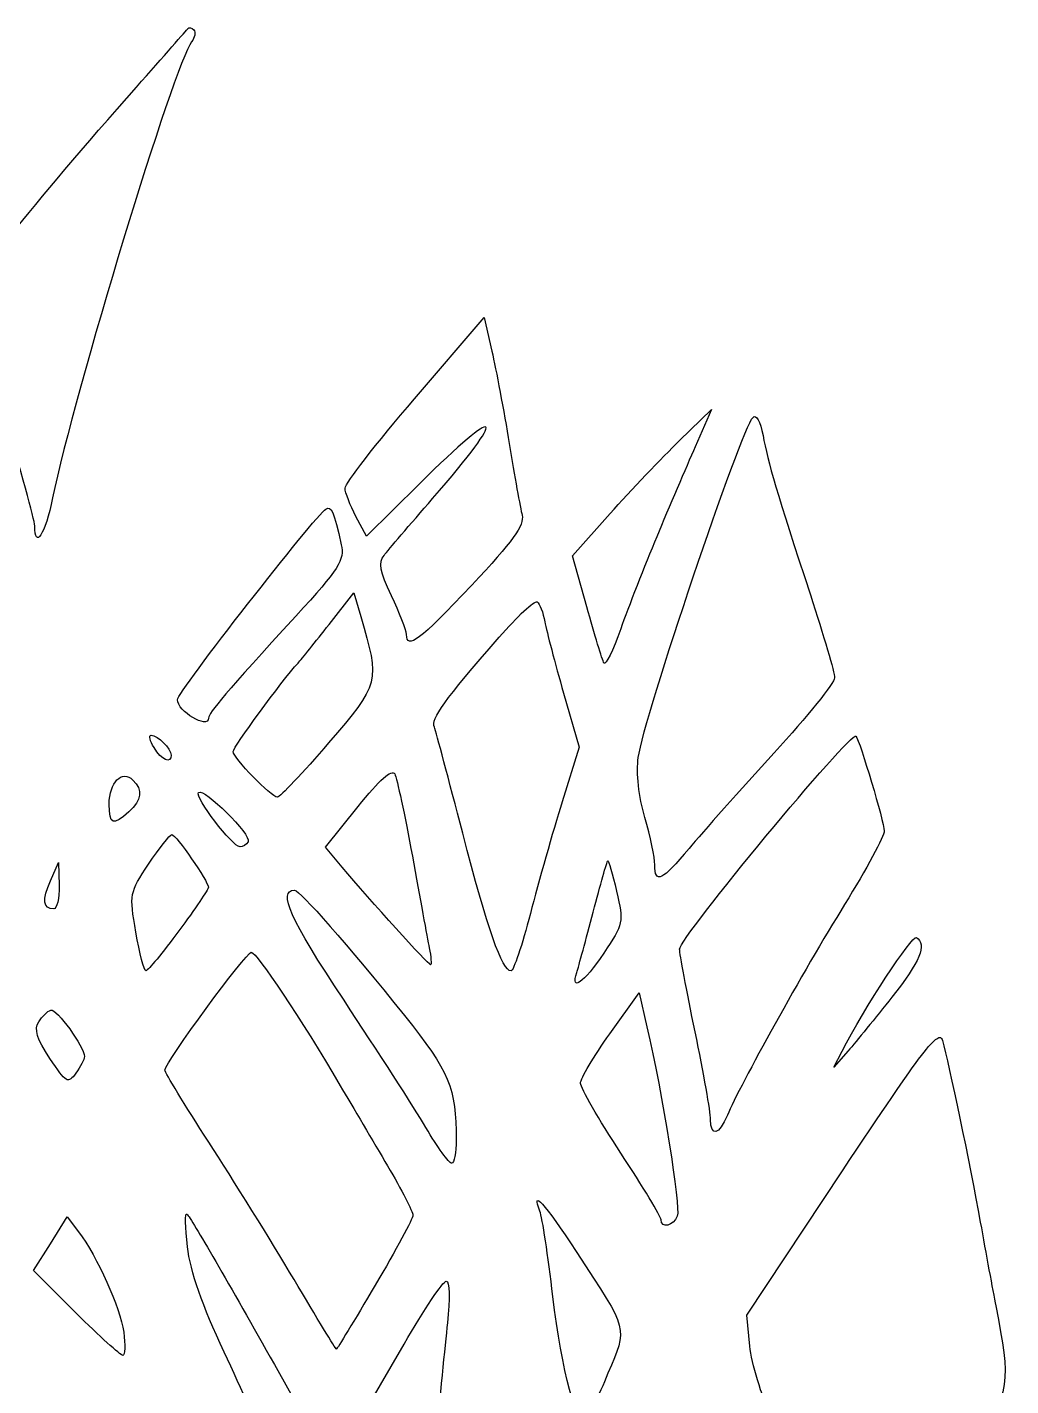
# Model space of a CAD drawing. Header units: centimetres. Extents: x -52 to 49, y -21 to 24.
# Drawn here: x 40.24 to 44.43, y -15.21 to -9.42 of the extents above; entities that cross this region are included whole.
import ezdxf

# ---------------------------------------------------------------- set-up
doc = ezdxf.new("R2010")
doc.units = ezdxf.units.CM
doc.header["$MEASUREMENT"] = 0
doc.layers.add('Layer 1', color=7, linetype='Continuous')

msp = doc.modelspace()

# ---------------------------------------------------------------- linework, layer by layer
at = {"layer": 'Layer 1'}
for points, knots in [([(40.34566, -11.42339), (40.43566, -10.98244), (40.86606, -9.57015), (40.93851, -9.47806), (40.93851, -9.47806), (40.9531, -9.45952), (40.95739, -9.4367), (40.94804, -9.42735), (40.94804, -9.42735), (40.93869, -9.418), (40.92735, -9.41531), (40.92284, -9.42137), (40.92284, -9.42137), (40.91833, -9.42743), (40.81981, -9.53955), (40.70392, -9.67052), (40.70392, -9.67052), (40.24915, -10.18444), (39.97321, -10.53361), (39.98644, -10.57839), (39.98644, -10.57839), (39.99369, -10.60294), (40.06027, -10.81948), (40.13439, -11.05959), (40.13439, -11.05959), (40.20851, -11.2997), (40.26925, -11.51699), (40.26937, -11.54245), (40.26937, -11.54245), (40.26987, -11.64697), (40.31414, -11.57789), (40.34567, -11.42339), (40.34567, -11.42339), (40.34567, -11.42339), (40.34566, -11.42339), (40.34566, -11.42339)], [0, 0, 0, 0, 0.1, 0.1, 0.1, 0.1, 0.2, 0.2, 0.2, 0.2, 0.3, 0.3, 0.3, 0.3, 0.4, 0.4, 0.4, 0.4, 0.5, 0.5, 0.5, 0.5, 0.6, 0.6, 0.6, 0.6, 0.7, 0.7, 0.7, 0.7, 0.8, 0.8, 0.8, 0.8, 1, 1, 1, 1]), ([(42.134, -11.79531), (42.30915, -11.60924), (42.35973, -11.53917), (42.34918, -11.49714), (42.34918, -11.49714), (42.3416, -11.46693), (42.31685, -11.32933), (42.29417, -11.19136), (42.29417, -11.19136), (42.2715, -11.05339), (42.23824, -10.87603), (42.22026, -10.79721), (42.22026, -10.79721), (42.22026, -10.79721), (42.18757, -10.65391), (42.18757, -10.65391), (42.18757, -10.65391), (42.18757, -10.65391), (41.89004, -11.00027), (41.89004, -11.00027), (41.89004, -11.00027), (41.7264, -11.19077), (41.59301, -11.36241), (41.59362, -11.38169), (41.59362, -11.38169), (41.59423, -11.40098), (41.61517, -11.45506), (41.64015, -11.50188), (41.64015, -11.50188), (41.64015, -11.50188), (41.68558, -11.58701), (41.68558, -11.58701), (41.68558, -11.58701), (41.68558, -11.58701), (41.91024, -11.36396), (41.91024, -11.36396), (41.91024, -11.36396), (42.26361, -11.01313), (42.29596, -11.04804), (41.96739, -11.42563), (41.96739, -11.42563), (41.87034, -11.53717), (41.77701, -11.64634), (41.76001, -11.66823), (41.76001, -11.66823), (41.73567, -11.69958), (41.74238, -11.73617), (41.79157, -11.84021), (41.79157, -11.84021), (41.82593, -11.9129), (41.85473, -11.98726), (41.85557, -12.00545), (41.85557, -12.00545), (41.85864, -12.07209), (41.90977, -12.0335), (42.13401, -11.79529), (42.13401, -11.79529), (42.13401, -11.79529), (42.134, -11.79531), (42.134, -11.79531)], [0, 0, 0, 0, 0.0625, 0.0625, 0.0625, 0.0625, 0.125, 0.125, 0.125, 0.125, 0.1875, 0.1875, 0.1875, 0.1875, 0.25, 0.25, 0.25, 0.25, 0.3125, 0.3125, 0.3125, 0.3125, 0.375, 0.375, 0.375, 0.375, 0.4375, 0.4375, 0.4375, 0.4375, 0.5, 0.5, 0.5, 0.5, 0.5625, 0.5625, 0.5625, 0.5625, 0.625, 0.625, 0.625, 0.625, 0.6875, 0.6875, 0.6875, 0.6875, 0.75, 0.75, 0.75, 0.75, 0.8125, 0.8125, 0.8125, 0.8125, 0.875, 0.875, 0.875, 0.875, 1, 1, 1, 1]), ([(42.92358, -11.58875), (42.97532, -11.46506), (43.04914, -11.29242), (43.08761, -11.2051), (43.08761, -11.2051), (43.08761, -11.2051), (43.15756, -11.04635), (43.15756, -11.04635), (43.15756, -11.04635), (43.15756, -11.04635), (43.02112, -11.17864), (43.02112, -11.17864), (43.02112, -11.17864), (42.94608, -11.2514), (42.81266, -11.39166), (42.72463, -11.49034), (42.72463, -11.49034), (42.72463, -11.49034), (42.56458, -11.66975), (42.56458, -11.66975), (42.56458, -11.66975), (42.56458, -11.66975), (42.62517, -11.88722), (42.62517, -11.88722), (42.62517, -11.88722), (42.65849, -12.00683), (42.69133, -12.11494), (42.69814, -12.12748), (42.69814, -12.12748), (42.70495, -12.14001), (42.73729, -12.07453), (42.77001, -11.98196), (42.77001, -11.98196), (42.80273, -11.88939), (42.87184, -11.71244), (42.92358, -11.58875)], [0, 0, 0, 0, 0.1, 0.1, 0.1, 0.1, 0.2, 0.2, 0.2, 0.2, 0.3, 0.3, 0.3, 0.3, 0.4, 0.4, 0.4, 0.4, 0.5, 0.5, 0.5, 0.5, 0.6, 0.6, 0.6, 0.6, 0.7, 0.7, 0.7, 0.7, 0.8, 0.8, 0.8, 0.8, 1, 1, 1, 1]), ([(43.06171, -12.91828), (43.11923, -12.84916), (43.28248, -12.66587), (43.4245, -12.51098), (43.4245, -12.51098), (43.56652, -12.35609), (43.68271, -12.21191), (43.68271, -12.19057), (43.68271, -12.19057), (43.68271, -12.16924), (43.63632, -12.01022), (43.57961, -11.83719), (43.57961, -11.83719), (43.43575, -11.3982), (43.39854, -11.27316), (43.37717, -11.15682), (43.37717, -11.15682), (43.366, -11.09603), (43.34897, -11.06524), (43.33451, -11.0797), (43.33451, -11.0797), (43.28348, -11.13073), (42.86862, -12.36037), (42.845, -12.53061), (42.845, -12.53061), (42.83592, -12.59608), (42.84688, -12.69728), (42.87269, -12.78604), (42.87269, -12.78604), (42.89619, -12.86689), (42.91542, -12.958), (42.91542, -12.9885), (42.91542, -12.9885), (42.91542, -13.0717), (42.94644, -13.05681), (43.06171, -12.91828)], [0, 0, 0, 0, 0.1, 0.1, 0.1, 0.1, 0.2, 0.2, 0.2, 0.2, 0.3, 0.3, 0.3, 0.3, 0.4, 0.4, 0.4, 0.4, 0.5, 0.5, 0.5, 0.5, 0.6, 0.6, 0.6, 0.6, 0.7, 0.7, 0.7, 0.7, 0.8, 0.8, 0.8, 0.8, 1, 1, 1, 1]), ([(41.01084, -12.36266), (41.01132, -12.34006), (41.08501, -12.254), (41.38361, -11.9273), (41.38361, -11.9273), (41.56875, -11.72474), (41.59212, -11.68808), (41.57762, -11.62303), (41.57762, -11.62303), (41.54549, -11.47897), (41.53551, -11.45586), (41.51175, -11.47055), (41.51175, -11.47055), (41.46626, -11.49866), (40.87812, -12.25358), (40.87812, -12.28385), (40.87812, -12.28385), (40.87812, -12.33341), (41.00979, -12.41161), (41.01084, -12.36267), (41.01084, -12.36267), (41.01084, -12.36267), (41.01084, -12.36266), (41.01084, -12.36266)], [0, 0, 0, 0, 0.1428571, 0.1428571, 0.1428571, 0.1428571, 0.2857143, 0.2857143, 0.2857143, 0.2857143, 0.4285714, 0.4285714, 0.4285714, 0.4285714, 0.5714286, 0.5714286, 0.5714286, 0.5714286, 0.7142857, 0.7142857, 0.7142857, 0.7142857, 1, 1, 1, 1]), ([(41.52308, -12.46849), (41.74154, -12.21478), (41.74304, -12.20888), (41.66034, -11.92876), (41.66034, -11.92876), (41.66034, -11.92876), (41.6305, -11.8277), (41.6305, -11.8277), (41.6305, -11.8277), (41.6305, -11.8277), (41.52551, -11.96254), (41.52551, -11.96254), (41.52551, -11.96254), (41.46777, -12.0367), (41.40825, -12.11093), (41.39324, -12.12749), (41.39324, -12.12749), (41.32256, -12.20551), (41.11625, -12.48663), (41.11625, -12.50491), (41.11625, -12.50491), (41.11625, -12.53126), (41.27912, -12.7), (41.30455, -12.7), (41.30455, -12.7), (41.3151, -12.7), (41.41343, -12.59582), (41.52308, -12.46849)], [0, 0, 0, 0, 0.125, 0.125, 0.125, 0.125, 0.25, 0.25, 0.25, 0.25, 0.375, 0.375, 0.375, 0.375, 0.5, 0.5, 0.5, 0.5, 0.625, 0.625, 0.625, 0.625, 0.75, 0.75, 0.75, 0.75, 1, 1, 1, 1]), ([(42.38451, -13.19609), (42.41932, -13.06148), (42.48033, -12.84675), (42.5201, -12.7189), (42.5201, -12.7189), (42.5201, -12.7189), (42.5924, -12.48645), (42.5924, -12.48645), (42.5924, -12.48645), (42.5924, -12.48645), (42.52614, -12.25588), (42.52614, -12.25588), (42.52614, -12.25588), (42.4897, -12.12907), (42.45385, -11.99242), (42.44647, -11.95223), (42.44647, -11.95223), (42.4391, -11.91203), (42.42409, -11.8736), (42.41312, -11.86682), (42.41312, -11.86682), (42.40215, -11.86004), (42.32911, -11.92798), (42.25081, -12.01779), (42.25081, -12.01779), (42.01462, -12.28869), (41.96034, -12.36408), (41.97464, -12.40135), (41.97464, -12.40135), (41.98215, -12.42092), (42.03658, -12.62412), (42.09559, -12.8529), (42.09559, -12.8529), (42.2009, -13.26117), (42.264, -13.44084), (42.30206, -13.44084), (42.30206, -13.44084), (42.3126, -13.44084), (42.3497, -13.33071), (42.38451, -13.1961), (42.38451, -13.1961), (42.38451, -13.1961), (42.38451, -13.19609), (42.38451, -13.19609)], [0, 0, 0, 0, 0.0833333, 0.0833333, 0.0833333, 0.0833333, 0.1666667, 0.1666667, 0.1666667, 0.1666667, 0.25, 0.25, 0.25, 0.25, 0.3333333, 0.3333333, 0.3333333, 0.3333333, 0.4166667, 0.4166667, 0.4166667, 0.4166667, 0.5, 0.5, 0.5, 0.5, 0.5833333, 0.5833333, 0.5833333, 0.5833333, 0.6666667, 0.6666667, 0.6666667, 0.6666667, 0.75, 0.75, 0.75, 0.75, 0.8333333, 0.8333333, 0.8333333, 0.8333333, 1, 1, 1, 1]), ([(40.85167, -12.52008), (40.85167, -12.49259), (40.79434, -12.43541), (40.76678, -12.43541), (40.76678, -12.43541), (40.75502, -12.43541), (40.76026, -12.45922), (40.77844, -12.48833), (40.77844, -12.48833), (40.81182, -12.54179), (40.85167, -12.55906), (40.85167, -12.52008)], [0, 0, 0, 0, 0.25, 0.25, 0.25, 0.25, 0.5, 0.5, 0.5, 0.5, 1, 1, 1, 1]), ([(43.22517, -14.05599), (43.27737, -13.9307), (43.54952, -13.44172), (43.72561, -13.15684), (43.72561, -13.15684), (43.81843, -13.00667), (43.89438, -12.86577), (43.89438, -12.84373), (43.89438, -12.84373), (43.89438, -12.80678), (43.79085, -12.46005), (43.77374, -12.43967), (43.77374, -12.43967), (43.75343, -12.41548), (43.02126, -13.29878), (43.02126, -13.34747), (43.02126, -13.34747), (43.02126, -13.36591), (43.05103, -13.52467), (43.08741, -13.70027), (43.08741, -13.70027), (43.12379, -13.87587), (43.15356, -14.04411), (43.15356, -14.07414), (43.15356, -14.07414), (43.15356, -14.15104), (43.18937, -14.14197), (43.22519, -14.05598), (43.22519, -14.05598), (43.22519, -14.05598), (43.22517, -14.05599), (43.22517, -14.05599)], [0, 0, 0, 0, 0.1111111, 0.1111111, 0.1111111, 0.1111111, 0.2222222, 0.2222222, 0.2222222, 0.2222222, 0.3333333, 0.3333333, 0.3333333, 0.3333333, 0.4444444, 0.4444444, 0.4444444, 0.4444444, 0.5555556, 0.5555556, 0.5555556, 0.5555556, 0.6666667, 0.6666667, 0.6666667, 0.6666667, 0.7777778, 0.7777778, 0.7777778, 0.7777778, 1, 1, 1, 1]), ([(40.67099, -12.76204), (40.72698, -12.71137), (40.73219, -12.67048), (40.68825, -12.62654), (40.68825, -12.62654), (40.64235, -12.58064), (40.58708, -12.637), (40.58708, -12.72969), (40.58708, -12.72969), (40.58708, -12.81712), (40.60324, -12.82335), (40.67099, -12.76204)], [0, 0, 0, 0, 0.25, 0.25, 0.25, 0.25, 0.5, 0.5, 0.5, 0.5, 1, 1, 1, 1]), ([(41.95284, -13.34161), (41.94498, -13.30159), (41.91255, -13.12597), (41.88076, -12.95135), (41.88076, -12.95135), (41.84897, -12.77672), (41.81513, -12.6187), (41.80556, -12.60018), (41.80556, -12.60018), (41.79417, -12.57814), (41.74014, -12.62644), (41.6491, -12.74004), (41.6491, -12.74004), (41.6491, -12.74004), (41.51003, -12.91358), (41.51003, -12.91358), (41.51003, -12.91358), (41.51003, -12.91358), (41.58157, -12.99861), (41.58157, -12.99861), (41.58157, -12.99861), (41.69954, -13.13882), (41.94905, -13.41399), (41.9584, -13.41419), (41.9584, -13.41419), (41.96319, -13.41419), (41.9607, -13.38163), (41.95283, -13.34161), (41.95283, -13.34161), (41.95283, -13.34161), (41.95284, -13.34161), (41.95284, -13.34161)], [0, 0, 0, 0, 0.1111111, 0.1111111, 0.1111111, 0.1111111, 0.2222222, 0.2222222, 0.2222222, 0.2222222, 0.3333333, 0.3333333, 0.3333333, 0.3333333, 0.4444444, 0.4444444, 0.4444444, 0.4444444, 0.5555556, 0.5555556, 0.5555556, 0.5555556, 0.6666667, 0.6666667, 0.6666667, 0.6666667, 0.7777778, 0.7777778, 0.7777778, 0.7777778, 1, 1, 1, 1]), ([(41.17974, -12.88951), (41.19685, -12.86182), (40.99098, -12.6577), (40.96856, -12.68012), (40.96856, -12.68012), (40.9503, -12.69838), (41.11336, -12.91166), (41.14557, -12.91166), (41.14557, -12.91166), (41.15683, -12.91166), (41.1722, -12.90169), (41.17974, -12.8895), (41.17974, -12.8895), (41.17974, -12.8895), (41.17974, -12.88951), (41.17974, -12.88951)], [0, 0, 0, 0, 0.2, 0.2, 0.2, 0.2, 0.4, 0.4, 0.4, 0.4, 0.6, 0.6, 0.6, 0.6, 1, 1, 1, 1]), ([(40.88474, -13.26981), (40.95386, -13.17634), (41.01042, -13.09299), (41.01042, -13.08458), (41.01042, -13.08458), (41.01042, -13.05873), (40.87214, -12.85871), (40.85477, -12.85944), (40.85477, -12.85944), (40.84579, -12.85981), (40.80108, -12.91637), (40.75542, -12.98512), (40.75542, -12.98512), (40.67392, -13.10782), (40.67292, -13.11315), (40.70092, -13.27548), (40.70092, -13.27548), (40.71661, -13.36643), (40.73611, -13.4406), (40.74426, -13.4403), (40.74426, -13.4403), (40.7524, -13.44001), (40.81562, -13.36329), (40.88474, -13.26982), (40.88474, -13.26982), (40.88474, -13.26982), (40.88474, -13.26981), (40.88474, -13.26981)], [0, 0, 0, 0, 0.125, 0.125, 0.125, 0.125, 0.25, 0.25, 0.25, 0.25, 0.375, 0.375, 0.375, 0.375, 0.5, 0.5, 0.5, 0.5, 0.625, 0.625, 0.625, 0.625, 0.75, 0.75, 0.75, 0.75, 1, 1, 1, 1]), ([(40.37327, -13.07703), (40.37327, -13.07703), (40.37113, -12.97781), (40.37113, -12.97781), (40.37113, -12.97781), (40.37113, -12.97781), (40.33615, -13.05719), (40.33615, -13.05719), (40.33615, -13.05719), (40.30069, -13.13766), (40.30535, -13.17625), (40.35053, -13.17625), (40.35053, -13.17625), (40.36422, -13.17625), (40.37446, -13.1316), (40.37328, -13.07703), (40.37328, -13.07703), (40.37328, -13.07703), (40.37327, -13.07703), (40.37327, -13.07703)], [0, 0, 0, 0, 0.1666667, 0.1666667, 0.1666667, 0.1666667, 0.3333333, 0.3333333, 0.3333333, 0.3333333, 0.5, 0.5, 0.5, 0.5, 0.6666667, 0.6666667, 0.6666667, 0.6666667, 1, 1, 1, 1]), ([(42.69761, -13.36485), (42.78211, -13.24022), (42.78336, -13.23422), (42.75262, -13.10106), (42.75262, -13.10106), (42.73532, -13.02612), (42.71817, -12.96779), (42.71451, -12.97145), (42.71451, -12.97145), (42.71085, -12.97511), (42.68295, -13.07329), (42.65251, -13.18962), (42.65251, -13.18962), (42.62207, -13.30596), (42.59057, -13.42198), (42.58252, -13.44744), (42.58252, -13.44744), (42.55551, -13.53287), (42.61038, -13.49349), (42.6976, -13.36485), (42.6976, -13.36485), (42.6976, -13.36485), (42.69761, -13.36485), (42.69761, -13.36485)], [0, 0, 0, 0, 0.1428571, 0.1428571, 0.1428571, 0.1428571, 0.2857143, 0.2857143, 0.2857143, 0.2857143, 0.4285714, 0.4285714, 0.4285714, 0.4285714, 0.5714286, 0.5714286, 0.5714286, 0.5714286, 0.7142857, 0.7142857, 0.7142857, 0.7142857, 1, 1, 1, 1]), ([(42.06846, -14.16182), (42.0678, -13.93972), (42.03881, -13.8702), (41.84719, -13.63127), (41.84719, -13.63127), (41.60582, -13.33032), (41.40084, -13.09688), (41.37795, -13.09688), (41.37795, -13.09688), (41.30404, -13.09688), (41.35956, -13.2202), (41.5892, -13.56613), (41.5892, -13.56613), (41.73183, -13.78098), (41.88895, -14.02524), (41.93836, -14.10891), (41.93836, -14.10891), (41.98777, -14.19258), (42.03732, -14.26105), (42.04847, -14.26105), (42.04847, -14.26105), (42.05962, -14.26105), (42.06862, -14.2164), (42.06846, -14.16183), (42.06846, -14.16183), (42.06846, -14.16183), (42.06846, -14.16182), (42.06846, -14.16182)], [0, 0, 0, 0, 0.125, 0.125, 0.125, 0.125, 0.25, 0.25, 0.25, 0.25, 0.375, 0.375, 0.375, 0.375, 0.5, 0.5, 0.5, 0.5, 0.625, 0.625, 0.625, 0.625, 0.75, 0.75, 0.75, 0.75, 1, 1, 1, 1]), ([(43.92745, -13.55286), (44.04756, -13.40122), (44.07805, -13.32707), (44.03197, -13.29859), (44.03197, -13.29859), (44.01334, -13.28708), (43.80908, -13.59886), (43.71426, -13.78356), (43.71426, -13.78356), (43.71426, -13.78356), (43.67967, -13.85094), (43.67967, -13.85094), (43.67967, -13.85094), (43.67967, -13.85094), (43.74072, -13.78123), (43.74072, -13.78123), (43.74072, -13.78123), (43.7743, -13.74289), (43.85832, -13.64013), (43.92745, -13.55286)], [0, 0, 0, 0, 0.1666667, 0.1666667, 0.1666667, 0.1666667, 0.3333333, 0.3333333, 0.3333333, 0.3333333, 0.5, 0.5, 0.5, 0.5, 0.6666667, 0.6666667, 0.6666667, 0.6666667, 1, 1, 1, 1]), ([(41.72196, -14.78177), (41.81083, -14.63161), (41.88355, -14.49691), (41.88355, -14.48244), (41.88355, -14.48244), (41.88355, -14.46797), (41.83475, -14.37354), (41.77511, -14.2726), (41.77511, -14.2726), (41.71547, -14.17165), (41.62464, -14.01762), (41.57328, -13.93031), (41.57328, -13.93031), (41.40697, -13.64762), (41.21598, -13.36146), (41.19361, -13.36146), (41.19361, -13.36146), (41.17064, -13.36146), (40.82522, -13.83281), (40.82522, -13.86415), (40.82522, -13.86415), (40.82522, -13.87417), (40.90933, -14.01221), (41.01213, -14.17092), (41.01213, -14.17092), (41.11493, -14.32963), (41.27864, -14.59332), (41.37593, -14.7569), (41.37593, -14.7569), (41.47322, -14.92048), (41.55452, -15.05443), (41.5566, -15.05456), (41.5566, -15.05456), (41.55869, -15.05456), (41.63309, -14.93193), (41.72196, -14.78177)], [0, 0, 0, 0, 0.1, 0.1, 0.1, 0.1, 0.2, 0.2, 0.2, 0.2, 0.3, 0.3, 0.3, 0.3, 0.4, 0.4, 0.4, 0.4, 0.5, 0.5, 0.5, 0.5, 0.6, 0.6, 0.6, 0.6, 0.7, 0.7, 0.7, 0.7, 0.8, 0.8, 0.8, 0.8, 1, 1, 1, 1]), ([(43.01141, -14.48665), (43.02613, -14.4483), (42.9485, -13.96378), (42.88202, -13.67903), (42.88202, -13.67903), (42.88202, -13.67903), (42.84806, -13.53357), (42.84806, -13.53357), (42.84806, -13.53357), (42.84806, -13.53357), (42.72299, -13.70885), (42.72299, -13.70885), (42.72299, -13.70885), (42.6542, -13.80525), (42.59811, -13.90047), (42.59834, -13.92045), (42.59834, -13.92045), (42.5986, -13.94043), (42.67596, -14.07427), (42.77032, -14.21786), (42.77032, -14.21786), (42.86468, -14.36145), (42.94188, -14.48945), (42.94188, -14.50229), (42.94188, -14.50229), (42.94188, -14.54068), (42.99529, -14.52867), (43.01142, -14.48666), (43.01142, -14.48666), (43.01142, -14.48666), (43.01141, -14.48665), (43.01141, -14.48665)], [0, 0, 0, 0, 0.1111111, 0.1111111, 0.1111111, 0.1111111, 0.2222222, 0.2222222, 0.2222222, 0.2222222, 0.3333333, 0.3333333, 0.3333333, 0.3333333, 0.4444444, 0.4444444, 0.4444444, 0.4444444, 0.5555556, 0.5555556, 0.5555556, 0.5555556, 0.6666667, 0.6666667, 0.6666667, 0.6666667, 0.7777778, 0.7777778, 0.7777778, 0.7777778, 1, 1, 1, 1]), ([(40.48125, -13.80582), (40.48125, -13.76435), (40.36208, -13.60033), (40.33762, -13.60813), (40.33762, -13.60813), (40.32411, -13.61244), (40.30101, -13.63506), (40.28629, -13.6584), (40.28629, -13.6584), (40.2661, -13.69041), (40.27788, -13.72856), (40.33421, -13.81369), (40.33421, -13.81369), (40.40428, -13.91957), (40.41113, -13.92349), (40.44508, -13.87707), (40.44508, -13.87707), (40.46498, -13.84986), (40.48126, -13.81779), (40.48126, -13.80582), (40.48126, -13.80582), (40.48126, -13.80582), (40.48125, -13.80582), (40.48125, -13.80582)], [0, 0, 0, 0, 0.1428571, 0.1428571, 0.1428571, 0.1428571, 0.2857143, 0.2857143, 0.2857143, 0.2857143, 0.4285714, 0.4285714, 0.4285714, 0.4285714, 0.5714286, 0.5714286, 0.5714286, 0.5714286, 0.7142857, 0.7142857, 0.7142857, 0.7142857, 1, 1, 1, 1]), ([(43.92057, -16.30495), (44.0171, -16.06958), (44.12492, -15.83503), (44.28003, -15.52299), (44.28003, -15.52299), (44.4326, -15.21607), (44.43471, -15.20085), (44.37042, -14.86959), (44.37042, -14.86959), (44.35771, -14.80411), (44.32798, -14.64337), (44.30435, -14.5124), (44.30435, -14.5124), (44.25882, -14.26008), (44.17091, -13.83873), (44.14268, -13.73747), (44.14268, -13.73747), (44.12848, -13.68654), (44.06081, -13.77484), (43.7169, -14.2931), (43.7169, -14.2931), (43.7169, -14.2931), (43.308, -14.90928), (43.308, -14.90928), (43.308, -14.90928), (43.308, -14.90928), (43.32078, -15.04157), (43.32078, -15.04157), (43.32078, -15.04157), (43.32781, -15.11433), (43.36994, -15.25125), (43.41441, -15.34584), (43.41441, -15.34584), (43.51615, -15.56226), (43.62154, -15.83818), (43.73528, -16.18589), (43.73528, -16.18589), (43.78407, -16.33505), (43.83169, -16.45709), (43.84109, -16.45709), (43.84109, -16.45709), (43.85049, -16.45709), (43.88626, -16.38863), (43.92058, -16.30495), (43.92058, -16.30495), (43.92058, -16.30495), (43.92057, -16.30495), (43.92057, -16.30495)], [0, 0, 0, 0, 0.0769231, 0.0769231, 0.0769231, 0.0769231, 0.1538462, 0.1538462, 0.1538462, 0.1538462, 0.2307692, 0.2307692, 0.2307692, 0.2307692, 0.3076923, 0.3076923, 0.3076923, 0.3076923, 0.3846154, 0.3846154, 0.3846154, 0.3846154, 0.4615385, 0.4615385, 0.4615385, 0.4615385, 0.5384615, 0.5384615, 0.5384615, 0.5384615, 0.6153846, 0.6153846, 0.6153846, 0.6153846, 0.6923077, 0.6923077, 0.6923077, 0.6923077, 0.7692308, 0.7692308, 0.7692308, 0.7692308, 0.8461538, 0.8461538, 0.8461538, 0.8461538, 1, 1, 1, 1]), ([(42.71547, -15.15717), (42.79912, -14.95587), (42.80645, -14.98398), (42.58014, -14.63807), (42.58014, -14.63807), (42.4442, -14.43028), (42.38549, -14.36508), (42.42528, -14.46609), (42.42528, -14.46609), (42.43531, -14.49156), (42.46017, -14.65527), (42.48053, -14.82989), (42.48053, -14.82989), (42.51716, -15.14417), (42.58604, -15.39737), (42.62329, -15.35469), (42.62329, -15.35469), (42.63389, -15.34254), (42.67538, -15.25366), (42.71547, -15.15717)], [0, 0, 0, 0, 0.1666667, 0.1666667, 0.1666667, 0.1666667, 0.3333333, 0.3333333, 0.3333333, 0.3333333, 0.5, 0.5, 0.5, 0.5, 0.6666667, 0.6666667, 0.6666667, 0.6666667, 1, 1, 1, 1]), ([(41.36442, -15.43226), (41.36442, -15.43226), (41.41012, -15.33092), (41.41012, -15.33092), (41.41012, -15.33092), (41.41012, -15.33092), (41.29218, -15.12009), (41.29218, -15.12009), (41.29218, -15.12009), (41.10543, -14.78625), (40.93661, -14.49591), (40.91904, -14.47833), (40.91904, -14.47833), (40.91016, -14.46945), (40.91113, -14.5323), (40.92121, -14.618), (40.92121, -14.618), (40.93354, -14.72289), (40.98467, -14.86947), (41.07762, -15.06644), (41.07762, -15.06644), (41.15357, -15.22738), (41.23122, -15.40307), (41.25017, -15.45687), (41.25017, -15.45687), (41.29041, -15.57111), (41.30305, -15.56839), (41.36444, -15.43226), (41.36444, -15.43226), (41.36444, -15.43226), (41.36442, -15.43226), (41.36442, -15.43226)], [0, 0, 0, 0, 0.1111111, 0.1111111, 0.1111111, 0.1111111, 0.2222222, 0.2222222, 0.2222222, 0.2222222, 0.3333333, 0.3333333, 0.3333333, 0.3333333, 0.4444444, 0.4444444, 0.4444444, 0.4444444, 0.5555556, 0.5555556, 0.5555556, 0.5555556, 0.6666667, 0.6666667, 0.6666667, 0.6666667, 0.7777778, 0.7777778, 0.7777778, 0.7777778, 1, 1, 1, 1]), ([(40.64898, -14.98203), (40.63386, -14.87602), (40.53648, -14.65935), (40.45672, -14.55424), (40.45672, -14.55424), (40.45672, -14.55424), (40.40816, -14.49026), (40.40816, -14.49026), (40.40816, -14.49026), (40.40816, -14.49026), (40.33602, -14.60453), (40.33602, -14.60453), (40.33602, -14.60453), (40.33602, -14.60453), (40.26388, -14.71881), (40.26388, -14.71881), (40.26388, -14.71881), (40.26388, -14.71881), (40.44533, -14.8993), (40.44533, -14.8993), (40.44533, -14.8993), (40.54512, -14.99857), (40.63495, -15.08012), (40.64495, -15.08052), (40.64495, -15.08052), (40.65495, -15.08092), (40.65676, -15.0366), (40.64898, -14.98203)], [0, 0, 0, 0, 0.125, 0.125, 0.125, 0.125, 0.25, 0.25, 0.25, 0.25, 0.375, 0.375, 0.375, 0.375, 0.5, 0.5, 0.5, 0.5, 0.625, 0.625, 0.625, 0.625, 0.75, 0.75, 0.75, 0.75, 1, 1, 1, 1]), ([(42.03055, -14.94234), (42.04192, -14.83762), (42.03991, -14.76375), (42.02569, -14.76375), (42.02569, -14.76375), (42.01235, -14.76375), (41.93124, -14.88462), (41.84545, -15.03235), (41.84545, -15.03235), (41.84545, -15.03235), (41.68946, -15.30095), (41.68946, -15.30095), (41.68946, -15.30095), (41.68946, -15.30095), (41.7532, -15.42261), (41.7532, -15.42261), (41.7532, -15.42261), (41.78825, -15.48952), (41.84681, -15.59785), (41.88331, -15.66333), (41.88331, -15.66333), (41.88331, -15.66333), (41.94969, -15.78239), (41.94969, -15.78239), (41.94969, -15.78239), (41.94969, -15.78239), (41.98042, -15.45166), (41.98042, -15.45166), (41.98042, -15.45166), (41.99732, -15.26976), (42.01988, -15.04056), (42.03055, -14.94234)], [0, 0, 0, 0, 0.1111111, 0.1111111, 0.1111111, 0.1111111, 0.2222222, 0.2222222, 0.2222222, 0.2222222, 0.3333333, 0.3333333, 0.3333333, 0.3333333, 0.4444444, 0.4444444, 0.4444444, 0.4444444, 0.5555556, 0.5555556, 0.5555556, 0.5555556, 0.6666667, 0.6666667, 0.6666667, 0.6666667, 0.7777778, 0.7777778, 0.7777778, 0.7777778, 1, 1, 1, 1])]:
    msp.add_open_spline(points, degree=3, knots=knots, dxfattribs=at)

doc.saveas('drawing.dxf')
